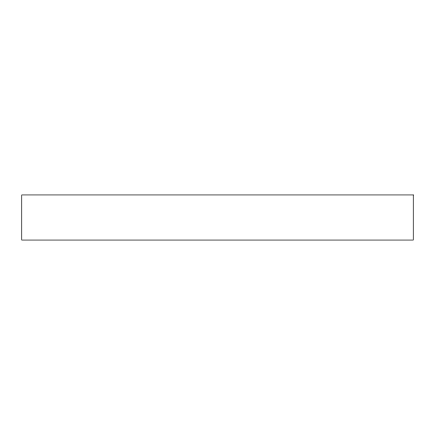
<?xml version="1.0" encoding="UTF-8"?>
<svg xmlns="http://www.w3.org/2000/svg" width="435" height="435" viewBox="0 0 435 435"><rect width="100%" height="100%" fill="white"/><g stroke="black" fill="none" stroke-linecap="round" stroke-linejoin="round"><path stroke-width="0.65" d="M413.25 194.94L21.75 194.94L21.75 240.06L413.25 240.06L413.25 194.94"/></g></svg>
